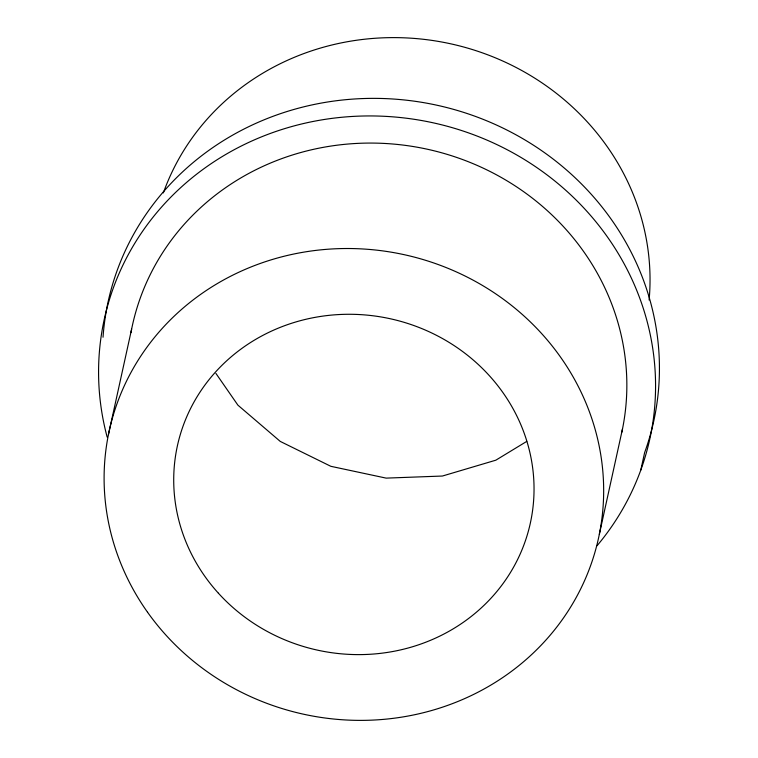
<?xml version="1.0" encoding="UTF-8"?>
<svg xmlns="http://www.w3.org/2000/svg" width="758" height="758" viewBox="0 0 758 758"><rect width="100%" height="100%" fill="white"/><g stroke="black" fill="none" stroke-linecap="round" stroke-linejoin="round"><path stroke-width="1.14" d="M108.432 434.599L131.617 329.152M599.332 534.295L622.517 428.848M640.766 470.168L644.632 452.592A279.266 262.249 12.4 0 0 435.338 104.879A279.266 262.249 12.4 0 0 103.031 337.234M526.763 441.393L495.827 460.191L442.416 476.033L386.144 478.118L330.848 466.312L280.28 441.431L237.908 405.16L215.926 373.429M130.954 332.61A250.462 235.207 12.4 0 1 423.39 148.397A250.462 235.207 12.4 0 1 621.797 432.297M107.162 437.091A279.266 262.249 12.4 0 1 433.898 122.976A279.266 262.249 12.4 0 1 597.067 545.722M163.349 192.902A250.462 235.207 12.4 0 1 450.915 43.86A250.462 235.207 12.4 0 1 649.113 300.007M218.399 593.201A180.65 169.64 12.4 0 0 524.46 543.42A180.65 169.64 12.4 0 0 318.786 316.721A180.65 169.64 12.4 0 0 218.399 593.201M147.573 612.265A250.462 235.207 12.4 0 0 578.979 592.282A250.462 235.207 12.4 0 0 335.102 248.795A250.462 235.207 12.4 0 0 147.573 612.265"/></g></svg>
